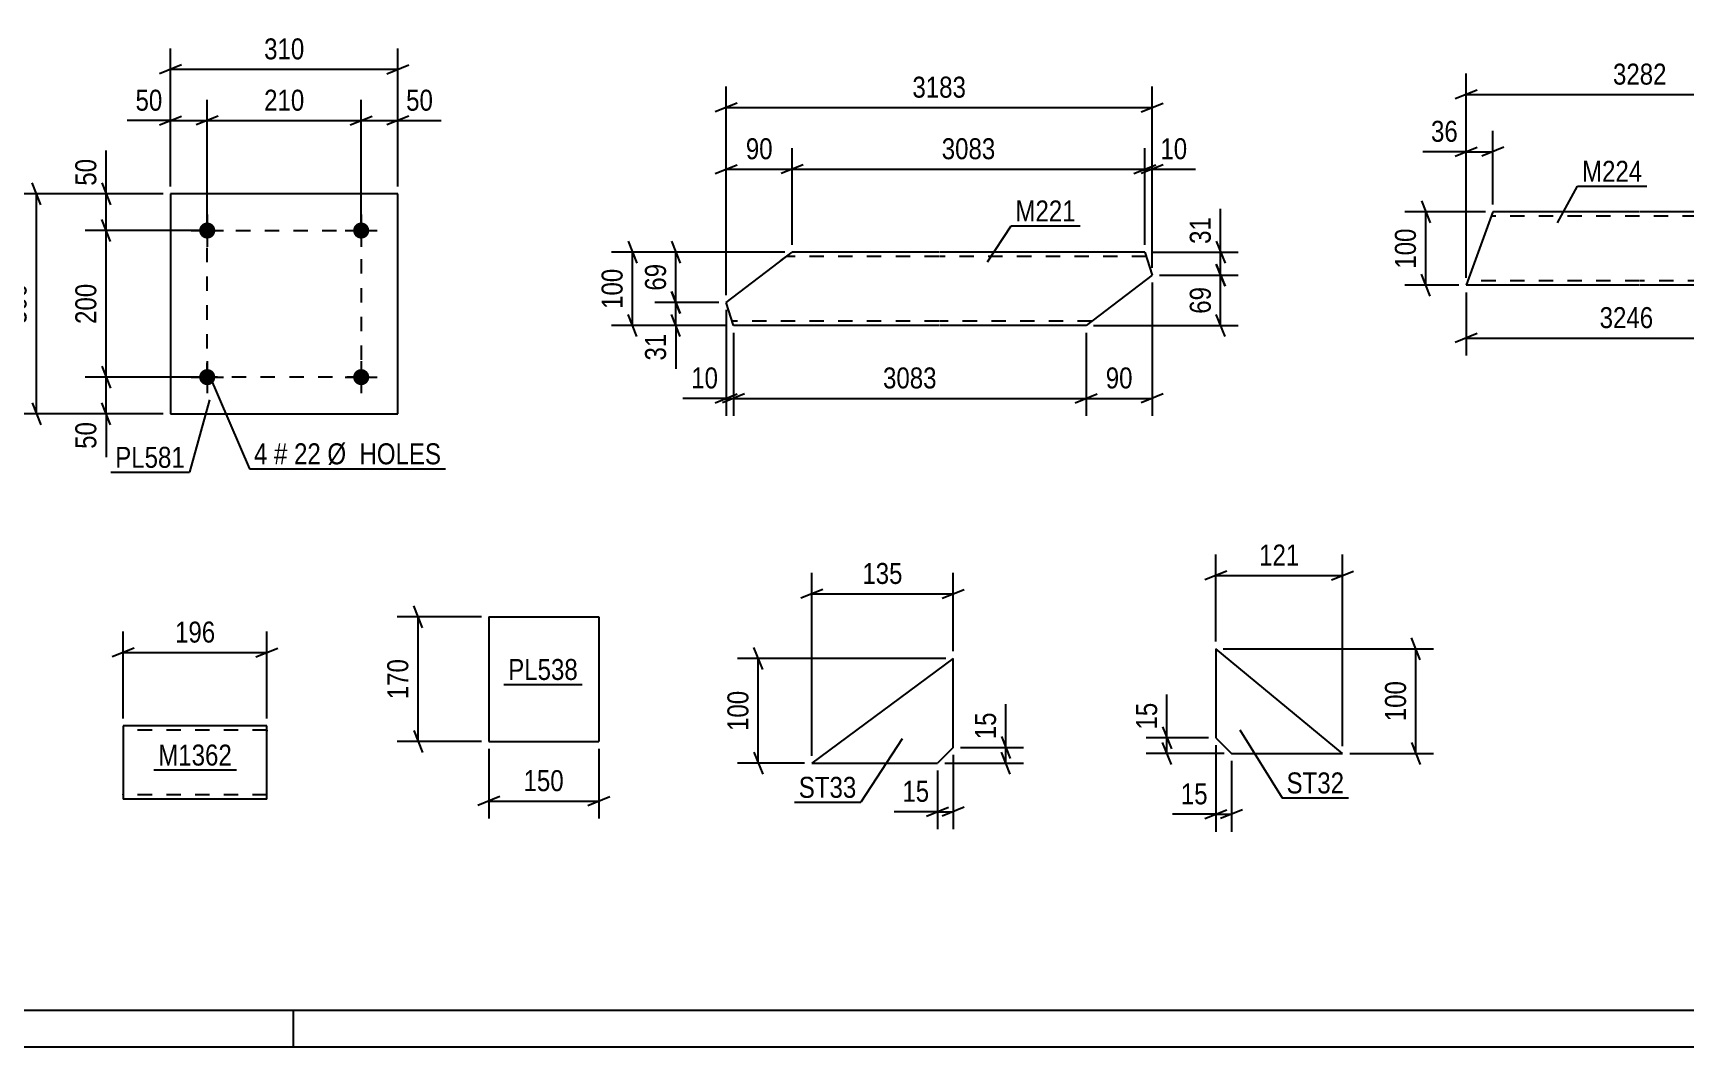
# Model space of a CAD drawing. Header units: millimetres. Extents: x 0 to 841, y 0 to 594.
# Drawn here: x 175.5 to 400.8, y 0 to 138.3 of the extents above; entities that cross this region are included whole.
import ezdxf

# ---------------------------------------------------------------- set-up
doc = ezdxf.new("R2010")
doc.units = ezdxf.units.MM
doc.linetypes.add('DXK_LINE_DOT2', pattern=[3.9198, 1.9599, -1.9599])
doc.styles.add('Arial Narrow', font='ARIALN.TTF', dxfattribs={"height": 0.2})

# ---------------------------------------------------------------- blocks, each defined once
blk = doc.blocks.new('Unknown-318893340-1135')
at = {"color": 5, "linetype": 'Continuous'}
for p, q in [((5, 5), (836, 5)), ((211, 0), (211, 5)), ((0, 0), (841, 0))]:
    blk.add_line(p, q, dxfattribs=at)
blk = doc.blocks.new('Part-318893340-6315 - 6311')
at = {"color": 2, "linetype": 'Continuous'}
for p, q in [((237.63, 58.68), (237.63, 41.68)), ((237.63, 58.68), (252.63, 58.68)), ((252.63, 58.68), (252.63, 41.68)), ((237.63, 41.68), (252.63, 41.68))]:
    blk.add_line(p, q, dxfattribs=at)
blk = doc.blocks.new('Part-318893340-6523 - 6517')
at = {"color": 2, "linetype": 'Continuous'}
for p, q in [((336.82, 54.33), (336.82, 42.19)), ((354.09, 40.04), (336.82, 54.33)), ((336.82, 42.19), (338.96, 40.04)), ((338.96, 40.04), (354.09, 40.04))]:
    blk.add_line(p, q, dxfattribs=at)
blk = doc.blocks.new('Part-318893340-6579 - 6573')
at = {"color": 2, "linetype": 'Continuous'}
for p, q in [((300.97, 52.99), (281.69, 38.71)), ((300.97, 40.85), (300.97, 52.99)), ((300.97, 40.85), (298.83, 38.71)), ((281.69, 38.71), (298.83, 38.71))]:
    blk.add_line(p, q, dxfattribs=at)
blk = doc.blocks.new('Part-318893340-2559 - 2543')
at = {"color": 2, "linetype": 'Continuous'}
for p, q in [((374.57, 113.92), (370.93, 103.92)), ((394.57, 113.92), (374.57, 113.92)), ((418.31, 113.92), (394.67, 113.92)), ((418.04, 113.18), (414.67, 103.92)), ((418.28, 113.83), (418.04, 113.18)), ((418.31, 113.92), (418.28, 113.83)), ((394.57, 103.92), (370.93, 103.92)), ((414.67, 103.92), (394.67, 103.92))]:
    blk.add_line(p, q, dxfattribs=at)
at = {"color": 7, "linetype": 'DXK_LINE_DOT2'}
for p, q in [((394.57, 113.32), (374.35, 113.32)), ((418.09, 113.32), (394.67, 113.32)), ((418.04, 113.18), (418.18, 113.57)), ((418.31, 113.92), (418.31, 113.92)), ((394.57, 104.52), (371.15, 104.52)), ((414.89, 104.52), (394.67, 104.52))]:
    blk.add_line(p, q, dxfattribs=at)
blk = doc.blocks.new('Part-318893340-2273 - 2257')
at = {"color": 2, "linetype": 'Continuous'}
for p, q in [((270.03, 101.58), (279.02, 108.43)), ((299.02, 108.43), (279.02, 108.43)), ((327.14, 108.43), (299.12, 108.43)), ((327.14, 108.43), (328.12, 105.29)), ((328.12, 105.29), (319.12, 98.43)), ((271.01, 98.43), (270.03, 101.58)), ((299.02, 98.43), (271.01, 98.43)), ((319.12, 98.43), (299.12, 98.43))]:
    blk.add_line(p, q, dxfattribs=at)
at = {"color": 7, "linetype": 'DXK_LINE_DOT2'}
for p, q in [((277.45, 107.23), (279.02, 108.43)), ((277.45, 107.23), (277.45, 107.23)), ((299.02, 107.83), (278.24, 107.83)), ((327.32, 107.83), (299.12, 107.83)), ((270.81, 99.08), (270.78, 99.17)), ((299.02, 99.03), (270.82, 99.03)), ((319.91, 99.03), (299.12, 99.03)), ((319.12, 98.43), (319.12, 98.43))]:
    blk.add_line(p, q, dxfattribs=at)
blk = doc.blocks.new('Part-318893340-2114 - 2100')
at = {"color": 2, "linetype": 'Continuous'}
for p, q in [((207.39, 43.82), (187.79, 43.82)), ((187.79, 43.82), (187.79, 33.82)), ((207.39, 33.82), (207.39, 43.82)), ((207.39, 33.82), (187.79, 33.82))]:
    blk.add_line(p, q, dxfattribs=at)
at = {"color": 7, "linetype": 'DXK_LINE_DOT2'}
for p, q in [((207.39, 43.22), (187.79, 43.22)), ((207.39, 43.18), (207.39, 43.22)), ((207.39, 43.22), (207.39, 43.18)), ((207.39, 43.08), (207.39, 43.18)), ((207.39, 43.18), (207.39, 43.08)), ((187.79, 34.42), (187.79, 34.47)), ((207.39, 34.42), (187.79, 34.42))]:
    blk.add_line(p, q, dxfattribs=at)
blk = doc.blocks.new('Part-318893340-1896 - 1880')
at = {"color": 2, "linetype": 'Continuous'}
for p, q in [((194.24, 116.38), (194.24, 86.38)), ((225.24, 116.38), (194.24, 116.38)), ((225.24, 86.38), (225.24, 116.38)), ((194.24, 86.38), (225.24, 86.38))]:
    blk.add_line(p, q, dxfattribs=at)
blk = doc.blocks.new('Bolt-318893340-1929 - 1880')
at = {"linetype": 'Continuous'}
for points in [[(200.34, 91.38, -1), (198.14, 91.38, -1)], [(221.34, 91.38, -1), (219.14, 91.38, -1)]]:
    blk.add_hatch(color=1, dxfattribs=at).paths.add_polyline_path(points)
at = {"color": 1, "linetype": 'Continuous'}
for p, q in [((199.24, 93.58), (199.24, 89.18)), ((220.24, 93.58), (220.24, 89.18)), ((197.04, 91.38), (201.44, 91.38)), ((218.04, 91.38), (222.44, 91.38))]:
    blk.add_line(p, q, dxfattribs=at)
blk = doc.blocks.new('Bolt-318893340-1934 - 1880')
at = {"linetype": 'Continuous'}
for points in [[(200.34, 111.38, -1), (198.14, 111.38, -1)], [(221.34, 111.38, -1), (219.14, 111.38, -1)]]:
    blk.add_hatch(color=1, dxfattribs=at).paths.add_polyline_path(points)
at = {"color": 1, "linetype": 'Continuous'}
for p, q in [((199.24, 113.58), (199.24, 109.18)), ((220.24, 113.58), (220.24, 109.18)), ((197.04, 111.38), (201.44, 111.38)), ((218.04, 111.38), (222.44, 111.38))]:
    blk.add_line(p, q, dxfattribs=at)
blk = doc.blocks.new('Rectangle-318893340-2043 - 1880')
at = {"color": 1, "linetype": 'DXK_LINE_DOT2'}
blk.add_lwpolyline([(199.24, 111.38), (220.24, 111.38), (220.24, 91.38), (199.24, 91.38), (199.24, 111.38)], close=True, dxfattribs=at)
blk = doc.blocks.new('StraightDimension-318893340-6317 - 6311')
at = {"color": 7, "linetype": 'Continuous'}
for p, q in [((236.63, 58.68), (225.16, 58.68)), ((228.61, 57.18), (227.41, 60.18)), ((228.01, 41.68), (228.01, 58.68)), ((227.41, 43.18), (228.61, 40.18)), ((236.63, 41.68), (225.16, 41.68))]:
    blk.add_line(p, q, dxfattribs=at)
at = {"color": 0}
blk.add_wipeout([(227.26, 53.52), (223.06, 53.52), (223.06, 46.84), (227.26, 46.84)], dxfattribs=at)
at = {"color": 3, "style": 'Arial Narrow'}
blk.add_text('170', height=2.863, rotation=90.0002, dxfattribs=at).set_placement((226.66, 47.44))
blk = doc.blocks.new('StraightDimension-318893340-6328 - 6311')
at = {"color": 7, "linetype": 'Continuous'}
for p, q in [((237.63, 40.68), (237.63, 31.15)), ((252.63, 40.68), (252.63, 31.15)), ((239.13, 34.15), (236.13, 32.95)), ((251.13, 32.95), (254.13, 34.15)), ((237.63, 33.55), (252.63, 33.55))]:
    blk.add_line(p, q, dxfattribs=at)
at = {"color": 0}
blk.add_wipeout([(248.47, 34.3), (248.47, 38.5), (241.78, 38.5), (241.78, 34.3)], dxfattribs=at)
at = {"color": 3, "style": 'Arial Narrow'}
blk.add_text('150', height=2.863, dxfattribs=at).set_placement((242.38, 34.9))
blk = doc.blocks.new('StraightDimension-318893340-6557 - 6517')
at = {"color": 7, "linetype": 'Continuous'}
for p, q in [((337.82, 54.33), (366.49, 54.33)), ((364.69, 52.83), (363.49, 55.83)), ((364.09, 40.04), (364.09, 54.33)), ((363.49, 41.54), (364.69, 38.54)), ((355.09, 40.04), (366.49, 40.04))]:
    blk.add_line(p, q, dxfattribs=at)
at = {"color": 0}
blk.add_wipeout([(363.34, 50.53), (359.14, 50.53), (359.14, 43.84), (363.34, 43.84)], dxfattribs=at)
at = {"color": 3, "style": 'Arial Narrow'}
blk.add_text('100', height=2.863, rotation=90.0002, dxfattribs=at).set_placement((362.74, 44.44))
blk = doc.blocks.new('StraightDimension-318893340-6525 - 6517')
at = {"color": 7, "linetype": 'Continuous'}
for p, q in [((336.82, 41.19), (336.82, 29.35)), ((338.96, 39.04), (338.96, 29.35)), ((335.32, 31.15), (338.32, 32.35)), ((336.82, 31.75), (338.96, 31.75)), ((340.46, 32.35), (337.46, 31.15))]:
    blk.add_line(p, q, dxfattribs=at)
at = {"color": 0}
blk.add_wipeout([(336.29, 32.5), (336.29, 36.7), (331.43, 36.7), (331.43, 32.5)], dxfattribs=at)
at = {"color": 7, "linetype": 'Continuous'}
blk.add_line((336.82, 31.75), (330.91, 31.75), dxfattribs=at)
blk.add_line((336.82, 31.75), (330.91, 31.75), dxfattribs=at)
at = {"color": 3, "style": 'Arial Narrow'}
blk.add_text('15', height=2.863, dxfattribs=at).set_placement((332.03, 33.1))
blk = doc.blocks.new('StraightDimension-318893340-6536 - 6517')
at = {"color": 7, "linetype": 'Continuous'}
for p, q in [((336.82, 55.33), (336.82, 67.18)), ((354.09, 41.04), (354.09, 67.18)), ((338.32, 64.93), (335.32, 63.73)), ((336.82, 64.33), (354.09, 64.33)), ((352.59, 63.73), (355.59, 64.93))]:
    blk.add_line(p, q, dxfattribs=at)
at = {"color": 0}
blk.add_wipeout([(348.79, 65.08), (348.79, 69.28), (342.11, 69.28), (342.11, 65.08)], dxfattribs=at)
at = {"color": 3, "style": 'Arial Narrow'}
blk.add_text('121', height=2.863, dxfattribs=at).set_placement((342.71, 65.68))
blk = doc.blocks.new('StraightDimension-318893340-6546 - 6517')
at = {"color": 7, "linetype": 'Continuous'}
for p, q in [((329.54, 43.69), (330.74, 40.69)), ((335.82, 42.19), (327.29, 42.19)), ((330.74, 38.54), (329.54, 41.54)), ((330.14, 40.04), (330.14, 42.19)), ((337.96, 40.04), (327.29, 40.04))]:
    blk.add_line(p, q, dxfattribs=at)
at = {"color": 0}
blk.add_wipeout([(329.39, 47.57), (325.19, 47.57), (325.19, 42.71), (329.39, 42.71)], dxfattribs=at)
at = {"color": 7, "linetype": 'Continuous'}
blk.add_line((330.14, 42.19), (330.14, 48.09), dxfattribs=at)
blk.add_line((330.14, 42.19), (330.14, 48.09), dxfattribs=at)
at = {"color": 3, "style": 'Arial Narrow'}
blk.add_text('15', height=2.863, rotation=90.0002, dxfattribs=at).set_placement((328.79, 43.31))
blk = doc.blocks.new('StraightDimension-318893340-6605 - 6573')
at = {"color": 7, "linetype": 'Continuous'}
for p, q in [((281.69, 39.71), (281.69, 64.67)), ((300.97, 53.99), (300.97, 64.67)), ((283.19, 62.42), (280.19, 61.22)), ((281.69, 61.82), (300.97, 61.82)), ((299.47, 61.22), (302.47, 62.42))]:
    blk.add_line(p, q, dxfattribs=at)
at = {"color": 0}
blk.add_wipeout([(294.67, 62.57), (294.67, 66.77), (287.99, 66.77), (287.99, 62.57)], dxfattribs=at)
at = {"color": 3, "style": 'Arial Narrow'}
blk.add_text('135', height=2.863, dxfattribs=at).set_placement((288.59, 63.17))
blk = doc.blocks.new('StraightDimension-318893340-6581 - 6573')
at = {"color": 7, "linetype": 'Continuous'}
for p, q in [((301.97, 40.85), (310.57, 40.85)), ((307.57, 42.35), (308.77, 39.35)), ((308.17, 38.71), (308.17, 40.85)), ((299.83, 38.71), (310.57, 38.71)), ((308.77, 37.21), (307.57, 40.21))]:
    blk.add_line(p, q, dxfattribs=at)
at = {"color": 0}
blk.add_wipeout([(307.42, 46.23), (303.22, 46.23), (303.22, 41.38), (307.42, 41.38)], dxfattribs=at)
at = {"color": 7, "linetype": 'Continuous'}
blk.add_line((308.17, 40.85), (308.17, 46.76), dxfattribs=at)
blk.add_line((308.17, 40.85), (308.17, 46.76), dxfattribs=at)
at = {"color": 3, "style": 'Arial Narrow'}
blk.add_text('15', height=2.863, rotation=90.0002, dxfattribs=at).set_placement((306.82, 41.98))
blk = doc.blocks.new('StraightDimension-318893340-6617 - 6573')
at = {"color": 7, "linetype": 'Continuous'}
for p, q in [((300.97, 39.85), (300.97, 29.7)), ((298.83, 37.71), (298.83, 29.7)), ((297.33, 31.5), (300.33, 32.7)), ((298.83, 32.1), (300.97, 32.1)), ((302.47, 32.7), (299.47, 31.5))]:
    blk.add_line(p, q, dxfattribs=at)
at = {"color": 0}
blk.add_wipeout([(298.3, 32.85), (298.3, 37.05), (293.45, 37.05), (293.45, 32.85)], dxfattribs=at)
at = {"color": 7, "linetype": 'Continuous'}
blk.add_line((298.83, 32.1), (292.92, 32.1), dxfattribs=at)
blk.add_line((298.83, 32.1), (292.92, 32.1), dxfattribs=at)
at = {"color": 3, "style": 'Arial Narrow'}
blk.add_text('15', height=2.863, dxfattribs=at).set_placement((294.05, 33.45))
blk = doc.blocks.new('StraightDimension-318893340-6593 - 6573')
at = {"color": 7, "linetype": 'Continuous'}
for p, q in [((275, 51.49), (273.8, 54.49)), ((299.97, 52.99), (271.55, 52.99)), ((274.4, 38.71), (274.4, 52.99)), ((280.69, 38.71), (271.55, 38.71)), ((273.8, 40.21), (275, 37.21))]:
    blk.add_line(p, q, dxfattribs=at)
at = {"color": 0}
blk.add_wipeout([(273.65, 49.19), (269.45, 49.19), (269.45, 42.51), (273.65, 42.51)], dxfattribs=at)
at = {"color": 3, "style": 'Arial Narrow'}
blk.add_text('100', height=2.863, rotation=90.0002, dxfattribs=at).set_placement((273.05, 43.11))
blk = doc.blocks.new('StraightDimension-318893340-2562 - 2543')
at = {"color": 7, "linetype": 'Continuous'}
for p, q in [((370.93, 102.92), (370.93, 94.32)), ((414.67, 102.92), (414.67, 94.32)), ((372.43, 97.32), (369.43, 96.12)), ((413.17, 96.12), (416.17, 97.32)), ((370.93, 96.72), (414.67, 96.72))]:
    blk.add_line(p, q, dxfattribs=at)
at = {"color": 0}
blk.add_wipeout([(397.06, 97.47), (397.06, 101.67), (388.55, 101.67), (388.55, 97.47)], dxfattribs=at)
at = {"color": 3, "style": 'Arial Narrow'}
blk.add_text('3246', height=2.863, dxfattribs=at).set_placement((389.15, 98.07))
blk = doc.blocks.new('StraightDimension-318893340-2587 - 2543')
at = {"color": 7, "linetype": 'Continuous'}
for p, q in [((370.93, 104.92), (370.93, 124.99)), ((374.57, 114.92), (374.57, 124.99)), ((369.43, 121.54), (372.43, 122.74)), ((370.93, 122.14), (374.57, 122.14)), ((376.07, 122.74), (373.07, 121.54))]:
    blk.add_line(p, q, dxfattribs=at)
at = {"color": 0}
blk.add_wipeout([(370.41, 122.89), (370.41, 127.09), (365.55, 127.09), (365.55, 122.89)], dxfattribs=at)
at = {"color": 7, "linetype": 'Continuous'}
blk.add_line((370.93, 122.14), (365.03, 122.14), dxfattribs=at)
blk.add_line((370.93, 122.14), (365.03, 122.14), dxfattribs=at)
at = {"color": 3, "style": 'Arial Narrow'}
blk.add_text('36', height=2.863, dxfattribs=at).set_placement((366.15, 123.49))
blk = doc.blocks.new('StraightDimension-318893340-2612 - 2543')
at = {"color": 7, "linetype": 'Continuous'}
for p, q in [((364.84, 115.42), (366.04, 112.42)), ((373.57, 113.92), (362.59, 113.92)), ((365.44, 103.92), (365.44, 113.92)), ((369.93, 103.92), (362.59, 103.92)), ((366.04, 102.42), (364.84, 105.42))]:
    blk.add_line(p, q, dxfattribs=at)
at = {"color": 0}
blk.add_wipeout([(364.69, 112.26), (360.49, 112.26), (360.49, 105.58), (364.69, 105.58)], dxfattribs=at)
at = {"color": 3, "style": 'Arial Narrow'}
blk.add_text('100', height=2.863, rotation=90.0002, dxfattribs=at).set_placement((364.09, 106.18))
blk = doc.blocks.new('StraightDimension-318893340-15302 - 2543')
at = {"color": 7, "linetype": 'Continuous'}
for p, q in [((370.93, 104.92), (370.93, 132.79)), ((418.31, 114.92), (418.31, 132.79)), ((372.43, 130.54), (369.43, 129.34)), ((370.93, 129.94), (418.31, 129.94)), ((416.81, 129.34), (419.81, 130.54))]:
    blk.add_line(p, q, dxfattribs=at)
at = {"color": 0}
blk.add_wipeout([(398.88, 130.69), (398.88, 134.89), (390.37, 134.89), (390.37, 130.69)], dxfattribs=at)
at = {"color": 3, "style": 'Arial Narrow'}
blk.add_text('3282', height=2.863, dxfattribs=at).set_placement((390.97, 131.29))
blk = doc.blocks.new('StraightDimension-318893340-2311 - 2257')
at = {"color": 7, "linetype": 'Continuous'}
for p, q in [((336.86, 106.79), (338.06, 103.79)), ((329.12, 105.29), (339.86, 105.29)), ((337.46, 98.43), (337.46, 105.29)), ((338.06, 96.93), (336.86, 99.93)), ((320.12, 98.43), (339.86, 98.43))]:
    blk.add_line(p, q, dxfattribs=at)
at = {"color": 0}
blk.add_wipeout([(336.71, 104.29), (332.51, 104.29), (332.51, 99.43), (336.71, 99.43)], dxfattribs=at)
at = {"color": 3, "style": 'Arial Narrow'}
blk.add_text('69', height=2.863, rotation=90.0002, dxfattribs=at).set_placement((336.11, 100.03))
blk = doc.blocks.new('StraightDimension-318893340-2410 - 2257')
at = {"color": 7, "linetype": 'Continuous'}
for p, q in [((270.03, 102.58), (270.03, 122.61)), ((279.02, 109.43), (279.02, 122.61)), ((268.53, 119.16), (271.53, 120.36)), ((270.03, 119.76), (279.02, 119.76)), ((280.52, 120.36), (277.52, 119.16))]:
    blk.add_line(p, q, dxfattribs=at)
at = {"color": 0}
blk.add_wipeout([(276.95, 120.51), (276.95, 124.71), (272.1, 124.71), (272.1, 120.51)], dxfattribs=at)
at = {"color": 3, "style": 'Arial Narrow'}
blk.add_text('90', height=2.863, dxfattribs=at).set_placement((272.7, 121.11))
blk = doc.blocks.new('StraightDimension-318893340-2276 - 2257')
at = {"color": 7, "linetype": 'Continuous'}
for p, q in [((278.02, 108.43), (254.39, 108.43)), ((256.64, 109.93), (257.84, 106.93)), ((257.24, 98.43), (257.24, 108.43)), ((257.84, 96.93), (256.64, 99.93)), ((270.01, 98.43), (254.39, 98.43))]:
    blk.add_line(p, q, dxfattribs=at)
at = {"color": 0}
blk.add_wipeout([(256.49, 106.78), (252.29, 106.78), (252.29, 100.09), (256.49, 100.09)], dxfattribs=at)
at = {"color": 3, "style": 'Arial Narrow'}
blk.add_text('100', height=2.863, rotation=90.0002, dxfattribs=at).set_placement((255.89, 100.69))
blk = doc.blocks.new('StraightDimension-318893340-2528 - 2257')
at = {"color": 7, "linetype": 'Continuous'}
for p, q in [((270.03, 102.58), (270.03, 131.01)), ((328.12, 106.29), (328.12, 131.01)), ((271.53, 128.76), (268.53, 127.56)), ((326.62, 127.56), (329.62, 128.76)), ((270.03, 128.16), (328.12, 128.16))]:
    blk.add_line(p, q, dxfattribs=at)
at = {"color": 0}
blk.add_wipeout([(303.33, 128.91), (303.33, 133.11), (294.82, 133.11), (294.82, 128.91)], dxfattribs=at)
at = {"color": 3, "style": 'Arial Narrow'}
blk.add_text('3183', height=2.863, dxfattribs=at).set_placement((295.42, 129.51))
blk = doc.blocks.new('StraightDimension-318893340-2336 - 2257')
at = {"color": 7, "linetype": 'Continuous'}
for p, q in [((328.14, 108.43), (339.86, 108.43)), ((336.86, 109.93), (338.06, 106.93)), ((337.46, 105.29), (337.46, 108.43)), ((338.06, 103.79), (336.86, 106.79)), ((329.12, 105.29), (339.86, 105.29))]:
    blk.add_line(p, q, dxfattribs=at)
at = {"color": 0}
blk.add_wipeout([(336.71, 113.81), (332.51, 113.81), (332.51, 108.96), (336.71, 108.96)], dxfattribs=at)
at = {"color": 7, "linetype": 'Continuous'}
blk.add_line((337.46, 108.43), (337.46, 114.34), dxfattribs=at)
blk.add_line((337.46, 108.43), (337.46, 114.34), dxfattribs=at)
at = {"color": 3, "style": 'Arial Narrow'}
blk.add_text('31', height=2.863, rotation=90.0002, dxfattribs=at).set_placement((336.11, 109.56))
blk = doc.blocks.new('StraightDimension-318893340-2385 - 2257')
at = {"color": 7, "linetype": 'Continuous'}
for p, q in [((269.03, 101.58), (260.31, 101.58)), ((262.56, 103.08), (263.76, 100.08)), ((263.16, 98.43), (263.16, 101.58)), ((263.76, 96.93), (262.56, 99.93)), ((270.01, 98.43), (260.31, 98.43))]:
    blk.add_line(p, q, dxfattribs=at)
at = {"color": 0}
blk.add_wipeout([(262.41, 97.91), (258.21, 97.91), (258.21, 93.05), (262.41, 93.05)], dxfattribs=at)
at = {"color": 7, "linetype": 'Continuous'}
blk.add_line((263.16, 98.43), (263.16, 92.53), dxfattribs=at)
blk.add_line((263.16, 98.43), (263.16, 92.53), dxfattribs=at)
at = {"color": 3, "style": 'Arial Narrow'}
blk.add_text('31', height=2.863, rotation=90.0002, dxfattribs=at).set_placement((261.81, 93.65))
blk = doc.blocks.new('StraightDimension-318893340-2361 - 2257')
at = {"color": 7, "linetype": 'Continuous'}
for p, q in [((278.02, 108.43), (260.31, 108.43)), ((262.56, 109.93), (263.76, 106.93)), ((263.16, 101.58), (263.16, 108.43)), ((269.03, 101.58), (260.31, 101.58)), ((263.76, 100.08), (262.56, 103.08))]:
    blk.add_line(p, q, dxfattribs=at)
at = {"color": 0}
blk.add_wipeout([(262.41, 107.43), (258.21, 107.43), (258.21, 102.58), (262.41, 102.58)], dxfattribs=at)
at = {"color": 3, "style": 'Arial Narrow'}
blk.add_text('69', height=2.863, rotation=90.0002, dxfattribs=at).set_placement((261.81, 103.18))
blk = doc.blocks.new('StraightDimension-318893340-2427 - 2257')
at = {"color": 7, "linetype": 'Continuous'}
for p, q in [((279.02, 109.43), (279.02, 122.61)), ((327.14, 109.43), (327.14, 122.61)), ((280.52, 120.36), (277.52, 119.16)), ((279.02, 119.76), (327.14, 119.76)), ((325.64, 119.16), (328.64, 120.36))]:
    blk.add_line(p, q, dxfattribs=at)
at = {"color": 0}
blk.add_wipeout([(307.34, 120.51), (307.34, 124.71), (298.82, 124.71), (298.82, 120.51)], dxfattribs=at)
at = {"color": 3, "style": 'Arial Narrow'}
blk.add_text('3083', height=2.863, dxfattribs=at).set_placement((299.42, 121.11))
blk = doc.blocks.new('StraightDimension-318893340-2451 - 2257')
at = {"color": 7, "linetype": 'Continuous'}
for p, q in [((327.14, 109.43), (327.14, 122.61)), ((328.12, 106.29), (328.12, 122.61)), ((325.64, 119.16), (328.64, 120.36)), ((329.62, 120.36), (326.62, 119.16)), ((327.14, 119.76), (328.12, 119.76))]:
    blk.add_line(p, q, dxfattribs=at)
at = {"color": 0}
blk.add_wipeout([(333.5, 120.51), (333.5, 124.71), (328.64, 124.71), (328.64, 120.51)], dxfattribs=at)
at = {"color": 7, "linetype": 'Continuous'}
blk.add_line((328.12, 119.76), (334.02, 119.76), dxfattribs=at)
blk.add_line((328.12, 119.76), (334.02, 119.76), dxfattribs=at)
at = {"color": 3, "style": 'Arial Narrow'}
blk.add_text('10', height=2.863, dxfattribs=at).set_placement((329.24, 121.11))
blk = doc.blocks.new('StraightDimension-318893340-2469 - 2257')
at = {"color": 7, "linetype": 'Continuous'}
for p, q in [((270.03, 100.58), (270.03, 86.09)), ((271.01, 97.43), (271.01, 86.09)), ((268.53, 87.89), (271.53, 89.09)), ((272.51, 89.09), (269.51, 87.89)), ((270.03, 88.49), (271.01, 88.49))]:
    blk.add_line(p, q, dxfattribs=at)
at = {"color": 0}
blk.add_wipeout([(269.5, 89.24), (269.5, 93.44), (264.65, 93.44), (264.65, 89.24)], dxfattribs=at)
at = {"color": 7, "linetype": 'Continuous'}
blk.add_line((270.03, 88.49), (264.12, 88.49), dxfattribs=at)
blk.add_line((270.03, 88.49), (264.12, 88.49), dxfattribs=at)
at = {"color": 3, "style": 'Arial Narrow'}
blk.add_text('10', height=2.863, dxfattribs=at).set_placement((265.25, 89.84))
blk = doc.blocks.new('StraightDimension-318893340-2486 - 2257')
at = {"color": 7, "linetype": 'Continuous'}
for p, q in [((271.01, 97.43), (271.01, 86.09)), ((319.12, 97.43), (319.12, 86.09)), ((272.51, 89.09), (269.51, 87.89)), ((271.01, 88.49), (319.12, 88.49)), ((317.62, 87.89), (320.62, 89.09))]:
    blk.add_line(p, q, dxfattribs=at)
at = {"color": 0}
blk.add_wipeout([(299.32, 89.24), (299.32, 93.44), (290.81, 93.44), (290.81, 89.24)], dxfattribs=at)
at = {"color": 3, "style": 'Arial Narrow'}
blk.add_text('3083', height=2.863, dxfattribs=at).set_placement((291.41, 89.84))
blk = doc.blocks.new('StraightDimension-318893340-2510 - 2257')
at = {"color": 7, "linetype": 'Continuous'}
for p, q in [((328.12, 104.29), (328.12, 86.09)), ((319.12, 97.43), (319.12, 86.09)), ((317.62, 87.89), (320.62, 89.09)), ((319.12, 88.49), (328.12, 88.49)), ((329.62, 89.09), (326.62, 87.89))]:
    blk.add_line(p, q, dxfattribs=at)
at = {"color": 0}
blk.add_wipeout([(326.05, 89.24), (326.05, 93.44), (321.19, 93.44), (321.19, 89.24)], dxfattribs=at)
at = {"color": 3, "style": 'Arial Narrow'}
blk.add_text('90', height=2.863, dxfattribs=at).set_placement((321.79, 89.84))
blk = doc.blocks.new('StraightDimension-318893340-2116 - 2100')
at = {"color": 7, "linetype": 'Continuous'}
for p, q in [((187.79, 44.82), (187.79, 56.67)), ((207.39, 44.82), (207.39, 56.67)), ((189.29, 54.42), (186.29, 53.22)), ((205.89, 53.22), (208.89, 54.42)), ((187.79, 53.82), (207.39, 53.82))]:
    blk.add_line(p, q, dxfattribs=at)
at = {"color": 0}
blk.add_wipeout([(200.93, 54.57), (200.93, 58.77), (194.25, 58.77), (194.25, 54.57)], dxfattribs=at)
at = {"color": 3, "style": 'Arial Narrow'}
blk.add_text('196', height=2.863, dxfattribs=at).set_placement((194.85, 55.17))
blk = doc.blocks.new('StraightDimension-318893340-1936 - 1880')
at = {"color": 7, "linetype": 'Continuous'}
for p, q in [((220.24, 112.38), (220.24, 129.23)), ((225.24, 117.38), (225.24, 129.23)), ((218.74, 125.78), (221.74, 126.98)), ((220.24, 126.38), (225.24, 126.38)), ((226.74, 126.98), (223.74, 125.78))]:
    blk.add_line(p, q, dxfattribs=at)
at = {"color": 0}
blk.add_wipeout([(230.62, 127.13), (230.62, 131.33), (225.77, 131.33), (225.77, 127.13)], dxfattribs=at)
at = {"color": 7, "linetype": 'Continuous'}
blk.add_line((225.24, 126.38), (231.15, 126.38), dxfattribs=at)
blk.add_line((225.24, 126.38), (231.15, 126.38), dxfattribs=at)
at = {"color": 3, "style": 'Arial Narrow'}
blk.add_text('50', height=2.863, dxfattribs=at).set_placement((226.37, 127.73))
blk = doc.blocks.new('StraightDimension-318893340-1979 - 1880')
at = {"color": 7, "linetype": 'Continuous'}
for p, q in [((184.86, 117.88), (186.06, 114.88)), ((193.24, 116.38), (182.61, 116.38)), ((185.46, 111.38), (185.46, 116.38)), ((186.06, 109.88), (184.86, 112.88)), ((198.24, 111.38), (182.61, 111.38))]:
    blk.add_line(p, q, dxfattribs=at)
at = {"color": 0}
blk.add_wipeout([(184.71, 121.76), (180.51, 121.76), (180.51, 116.9), (184.71, 116.9)], dxfattribs=at)
at = {"color": 7, "linetype": 'Continuous'}
blk.add_line((185.46, 116.38), (185.46, 122.28), dxfattribs=at)
blk.add_line((185.46, 116.38), (185.46, 122.28), dxfattribs=at)
at = {"color": 3, "style": 'Arial Narrow'}
blk.add_text('50', height=2.863, rotation=90.0002, dxfattribs=at).set_placement((184.11, 117.5))
blk = doc.blocks.new('StraightDimension-318893340-1949 - 1880')
at = {"color": 7, "linetype": 'Continuous'}
for p, q in [((199.24, 112.38), (199.24, 129.23)), ((220.24, 112.38), (220.24, 129.23)), ((200.74, 126.98), (197.74, 125.78)), ((199.24, 126.38), (220.24, 126.38)), ((218.74, 125.78), (221.74, 126.98))]:
    blk.add_line(p, q, dxfattribs=at)
at = {"color": 0}
blk.add_wipeout([(213.08, 127.13), (213.08, 131.33), (206.4, 131.33), (206.4, 127.13)], dxfattribs=at)
at = {"color": 3, "style": 'Arial Narrow'}
blk.add_text('210', height=2.863, dxfattribs=at).set_placement((207, 127.73))
blk = doc.blocks.new('StraightDimension-318893340-1965 - 1880')
at = {"color": 7, "linetype": 'Continuous'}
for p, q in [((194.24, 117.38), (194.24, 129.23)), ((199.24, 112.38), (199.24, 129.23)), ((192.74, 125.78), (195.74, 126.98)), ((194.24, 126.38), (199.24, 126.38)), ((200.74, 126.98), (197.74, 125.78))]:
    blk.add_line(p, q, dxfattribs=at)
at = {"color": 0}
blk.add_wipeout([(193.72, 127.13), (193.72, 131.33), (188.86, 131.33), (188.86, 127.13)], dxfattribs=at)
at = {"color": 7, "linetype": 'Continuous'}
blk.add_line((194.24, 126.38), (188.34, 126.38), dxfattribs=at)
blk.add_line((194.24, 126.38), (188.34, 126.38), dxfattribs=at)
at = {"color": 3, "style": 'Arial Narrow'}
blk.add_text('50', height=2.863, dxfattribs=at).set_placement((189.46, 127.73))
blk = doc.blocks.new('StraightDimension-318893340-1992 - 1880')
at = {"color": 7, "linetype": 'Continuous'}
for p, q in [((186.06, 109.88), (184.86, 112.88)), ((198.24, 111.38), (182.61, 111.38)), ((185.46, 91.38), (185.46, 111.38)), ((184.86, 92.88), (186.06, 89.88)), ((198.24, 91.38), (182.61, 91.38))]:
    blk.add_line(p, q, dxfattribs=at)
at = {"color": 0}
blk.add_wipeout([(184.71, 104.72), (180.51, 104.72), (180.51, 98.04), (184.71, 98.04)], dxfattribs=at)
at = {"color": 3, "style": 'Arial Narrow'}
blk.add_text('200', height=2.863, rotation=90.0002, dxfattribs=at).set_placement((184.11, 98.64))
blk = doc.blocks.new('StraightDimension-318893340-2008 - 1880')
at = {"color": 7, "linetype": 'Continuous'}
for p, q in [((184.86, 92.88), (186.06, 89.88)), ((198.24, 91.38), (182.61, 91.38)), ((185.46, 86.38), (185.46, 91.38)), ((186.06, 84.88), (184.86, 87.88)), ((193.24, 86.38), (182.61, 86.38))]:
    blk.add_line(p, q, dxfattribs=at)
at = {"color": 0}
blk.add_wipeout([(184.71, 85.85), (180.51, 85.85), (180.51, 81), (184.71, 81)], dxfattribs=at)
at = {"color": 7, "linetype": 'Continuous'}
blk.add_line((185.46, 86.38), (185.46, 80.47), dxfattribs=at)
blk.add_line((185.46, 86.38), (185.46, 80.47), dxfattribs=at)
at = {"color": 3, "style": 'Arial Narrow'}
blk.add_text('50', height=2.863, rotation=90.0002, dxfattribs=at).set_placement((184.11, 81.6))
blk = doc.blocks.new('StraightDimension-318893340-2022 - 1880')
at = {"color": 7, "linetype": 'Continuous'}
for p, q in [((176.55, 114.88), (175.35, 117.88)), ((193.24, 116.38), (173.1, 116.38)), ((175.95, 86.38), (175.95, 116.38)), ((175.35, 87.88), (176.55, 84.88)), ((193.24, 86.38), (173.1, 86.38))]:
    blk.add_line(p, q, dxfattribs=at)
at = {"color": 0}
blk.add_wipeout([(175.2, 104.72), (171, 104.72), (171, 98.03), (175.2, 98.03)], dxfattribs=at)
at = {"color": 3, "style": 'Arial Narrow'}
blk.add_text('300', height=2.863, rotation=90.0002, dxfattribs=at).set_placement((174.6, 98.63))
blk = doc.blocks.new('StraightDimension-318893340-2033 - 1880')
at = {"color": 7, "linetype": 'Continuous'}
for p, q in [((194.24, 117.38), (194.24, 136.23)), ((225.24, 117.38), (225.24, 136.23)), ((195.74, 133.98), (192.74, 132.78)), ((194.24, 133.38), (225.24, 133.38)), ((223.74, 132.78), (226.74, 133.98))]:
    blk.add_line(p, q, dxfattribs=at)
at = {"color": 0}
blk.add_wipeout([(213.08, 134.13), (213.08, 138.33), (206.4, 138.33), (206.4, 134.13)], dxfattribs=at)
at = {"color": 3, "style": 'Arial Narrow'}
blk.add_text('310', height=2.863, dxfattribs=at).set_placement((207, 134.73))
blk = doc.blocks.new('Mark-318893340-6313 - 6311')
at = {"color": 0}
blk.add_wipeout([(249.79, 50.07), (249.79, 53.07), (240.29, 53.07), (240.29, 50.07)], dxfattribs=at)
blk.add_wipeout([(249.79, 50.07), (249.79, 53.07), (240.29, 53.07), (240.29, 50.07)], dxfattribs=at)
at = {"color": 30, "linetype": 'Continuous'}
blk.add_line((239.69, 49.47), (250.39, 49.47), dxfattribs=at)
at = {"color": 3, "style": 'Arial Narrow'}
blk.add_text('PL538', height=2.863, dxfattribs=at).set_placement((240.29, 50.07))
blk = doc.blocks.new('Mark-318893340-6519 - 6517')
at = {"color": 0}
blk.add_wipeout([(354.31, 34.59), (354.31, 37.59), (346.45, 37.59), (346.45, 34.59)], dxfattribs=at)
blk.add_wipeout([(354.31, 34.59), (354.31, 37.59), (346.45, 37.59), (346.45, 34.59)], dxfattribs=at)
at = {"color": 30, "linetype": 'Continuous'}
for p, q in [((340.09, 43.27), (345.85, 33.99)), ((345.85, 33.99), (354.91, 33.99))]:
    blk.add_line(p, q, dxfattribs=at)
at = {"color": 3, "style": 'Arial Narrow'}
blk.add_text('ST32', height=2.863, dxfattribs=at).set_placement((346.45, 34.59))
blk = doc.blocks.new('Mark-318893340-6575 - 6573')
at = {"color": 0}
blk.add_wipeout([(287.78, 33.99), (287.78, 36.99), (279.92, 36.99), (279.92, 33.99)], dxfattribs=at)
blk.add_wipeout([(287.78, 33.99), (287.78, 36.99), (279.92, 36.99), (279.92, 33.99)], dxfattribs=at)
at = {"color": 30, "linetype": 'Continuous'}
for p in [(294, 42.05), (279.32, 33.39)]:
    blk.add_line(p, (288.38, 33.39), dxfattribs=at)
at = {"color": 3, "style": 'Arial Narrow'}
blk.add_text('ST33', height=2.863, dxfattribs=at).set_placement((279.92, 33.99))
blk = doc.blocks.new('Mark-318893340-2555 - 2543')
at = {"color": 0}
blk.add_wipeout([(394.97, 118.03), (394.97, 121.03), (386.75, 121.03), (386.75, 118.03)], dxfattribs=at)
blk.add_wipeout([(394.97, 118.03), (394.97, 121.03), (386.75, 121.03), (386.75, 118.03)], dxfattribs=at)
at = {"color": 30, "linetype": 'Continuous'}
for p, q in [((383.41, 112.43), (386.15, 117.43)), ((386.15, 117.43), (395.57, 117.43))]:
    blk.add_line(p, q, dxfattribs=at)
at = {"color": 3, "style": 'Arial Narrow'}
blk.add_text('M224', height=2.863, dxfattribs=at).set_placement((386.75, 118.03))
blk = doc.blocks.new('Mark-318893340-2269 - 2257')
at = {"color": 0}
blk.add_wipeout([(317.69, 112.62), (317.69, 115.62), (309.47, 115.62), (309.47, 112.62)], dxfattribs=at)
blk.add_wipeout([(317.69, 112.62), (317.69, 115.62), (309.47, 115.62), (309.47, 112.62)], dxfattribs=at)
at = {"color": 30, "linetype": 'Continuous'}
for p, q in [((305.64, 107.1), (308.87, 112.02)), ((308.87, 112.02), (318.29, 112.02))]:
    blk.add_line(p, q, dxfattribs=at)
at = {"color": 3, "style": 'Arial Narrow'}
blk.add_text('M221', height=2.863, dxfattribs=at).set_placement((309.47, 112.62))
blk = doc.blocks.new('Mark-318893340-2112 - 2100')
at = {"color": 0}
blk.add_wipeout([(202.61, 38.39), (202.61, 41.39), (192.56, 41.39), (192.56, 38.39)], dxfattribs=at)
blk.add_wipeout([(202.61, 38.39), (202.61, 41.39), (192.56, 41.39), (192.56, 38.39)], dxfattribs=at)
at = {"color": 30, "linetype": 'Continuous'}
blk.add_line((191.96, 37.79), (203.21, 37.79), dxfattribs=at)
at = {"color": 3, "style": 'Arial Narrow'}
blk.add_text('M1362', height=2.863, dxfattribs=at).set_placement((192.56, 38.39))
blk = doc.blocks.new('Mark-318893340-1892 - 1880')
at = {"color": 0}
blk.add_wipeout([(196.2, 79.01), (196.2, 82.01), (186.69, 82.01), (186.69, 79.01)], dxfattribs=at)
blk.add_wipeout([(196.2, 79.01), (196.2, 82.01), (186.69, 82.01), (186.69, 79.01)], dxfattribs=at)
at = {"color": 30, "linetype": 'Continuous'}
for p in [(199.54, 88.27), (186.09, 78.41)]:
    blk.add_line(p, (196.8, 78.41), dxfattribs=at)
at = {"color": 3, "style": 'Arial Narrow'}
blk.add_text('PL581', height=2.863, dxfattribs=at).set_placement((186.69, 79.01))
blk = doc.blocks.new('MarkSet-318893340-2090 - 1880')
at = {"color": 0}
blk.add_wipeout([(207.45, 79.49), (207.45, 82.49), (205.62, 82.49), (205.62, 79.49)], dxfattribs=at)
blk.add_wipeout([(207.45, 79.49), (207.45, 82.49), (205.62, 82.49), (205.62, 79.49)], dxfattribs=at)
at = {"color": 7, "linetype": 'Continuous'}
blk.add_line((199.52, 91.66), (205.02, 78.89), dxfattribs=at)
at = {"color": 0}
blk.add_wipeout([(210.18, 79.49), (210.18, 82.49), (208.35, 82.49), (208.35, 79.49)], dxfattribs=at)
blk.add_wipeout([(210.18, 79.49), (210.18, 82.49), (208.35, 82.49), (208.35, 79.49)], dxfattribs=at)
at = {"color": 3, "style": 'Arial Narrow'}
blk.add_text('4', height=2.86, dxfattribs=at).set_placement((205.62, 79.49))
at = {"color": 0}
blk.add_wipeout([(214.73, 79.49), (214.73, 82.49), (211.08, 82.49), (211.08, 79.49)], dxfattribs=at)
blk.add_wipeout([(214.73, 79.49), (214.73, 82.49), (211.08, 82.49), (211.08, 79.49)], dxfattribs=at)
at = {"color": 3, "style": 'Arial Narrow'}
blk.add_text('#', height=2.86, dxfattribs=at).set_placement((208.35, 79.49))
at = {"color": 0}
blk.add_wipeout([(231.16, 79.49), (231.16, 82.49), (215.63, 82.49), (215.63, 79.49)], dxfattribs=at)
blk.add_wipeout([(231.16, 79.49), (231.16, 82.49), (215.63, 82.49), (215.63, 79.49)], dxfattribs=at)
at = {"color": 7, "linetype": 'Continuous'}
blk.add_line((205.02, 78.89), (231.76, 78.89), dxfattribs=at)
at = {"color": 3, "style": 'Arial Narrow'}
for s, p in [('22', (211.08, 79.49)), ('Ø  HOLES', (215.63, 79.49))]:
    blk.add_text(s, height=2.863, dxfattribs=at).set_placement(p)

msp = doc.modelspace()

# ---------------------------------------------------------------- block references
for name in ['Unknown-318893340-1135', 'Part-318893340-1896 - 1880', 'Bolt-318893340-1934 - 1880', 'Part-318893340-2559 - 2543', 'Rectangle-318893340-2043 - 1880', 'Part-318893340-2273 - 2257', 'Bolt-318893340-1929 - 1880', 'Part-318893340-6315 - 6311', 'Part-318893340-6523 - 6517', 'Part-318893340-6579 - 6573', 'Part-318893340-2114 - 2100']:
    msp.add_blockref(name, (0, 0))

# ---------------------------------------------------------------- next in the draw order: block references
for name in ['StraightDimension-318893340-1936 - 1880', 'StraightDimension-318893340-2587 - 2543', 'StraightDimension-318893340-2410 - 2257', 'StraightDimension-318893340-1979 - 1880', 'StraightDimension-318893340-2311 - 2257', 'StraightDimension-318893340-2562 - 2543', 'StraightDimension-318893340-6605 - 6573', 'StraightDimension-318893340-2116 - 2100', 'StraightDimension-318893340-6317 - 6311', 'StraightDimension-318893340-6557 - 6517', 'Mark-318893340-6313 - 6311', 'Mark-318893340-2112 - 2100']:
    msp.add_blockref(name, (0, 0))

# ---------------------------------------------------------------- next in the draw order: block references
for name in ['StraightDimension-318893340-1949 - 1880', 'StraightDimension-318893340-2612 - 2543', 'StraightDimension-318893340-2276 - 2257', 'StraightDimension-318893340-6581 - 6573', 'StraightDimension-318893340-6328 - 6311', 'StraightDimension-318893340-6525 - 6517']:
    msp.add_blockref(name, (0, 0))

# ---------------------------------------------------------------- next in the draw order: block references
for name in ['StraightDimension-318893340-2528 - 2257', 'StraightDimension-318893340-15302 - 2543', 'StraightDimension-318893340-1965 - 1880', 'StraightDimension-318893340-6536 - 6517', 'StraightDimension-318893340-6617 - 6573']:
    msp.add_blockref(name, (0, 0))

# ---------------------------------------------------------------- next in the draw order: block references
for name in ['Mark-318893340-2555 - 2543', 'StraightDimension-318893340-1992 - 1880', 'StraightDimension-318893340-2336 - 2257', 'StraightDimension-318893340-2385 - 2257', 'StraightDimension-318893340-6593 - 6573', 'StraightDimension-318893340-6546 - 6517', 'Mark-318893340-6519 - 6517']:
    msp.add_blockref(name, (0, 0))

# ---------------------------------------------------------------- next in the draw order: block references
for name in ['StraightDimension-318893340-2361 - 2257', 'StraightDimension-318893340-2008 - 1880', 'Mark-318893340-6575 - 6573']:
    msp.add_blockref(name, (0, 0))

# ---------------------------------------------------------------- next in the draw order: block references
for name in ['StraightDimension-318893340-2427 - 2257', 'StraightDimension-318893340-2022 - 1880', 'StraightDimension-318893340-2469 - 2257']:
    msp.add_blockref(name, (0, 0))

# ---------------------------------------------------------------- next in the draw order: block references
for name in ['StraightDimension-318893340-2033 - 1880', 'StraightDimension-318893340-2451 - 2257', 'Mark-318893340-2269 - 2257', 'StraightDimension-318893340-2486 - 2257', 'Mark-318893340-1892 - 1880']:
    msp.add_blockref(name, (0, 0))

# ---------------------------------------------------------------- next in the draw order: block references
for name in ['StraightDimension-318893340-2510 - 2257', 'MarkSet-318893340-2090 - 1880']:
    msp.add_blockref(name, (0, 0))

doc.saveas('drawing.dxf')
